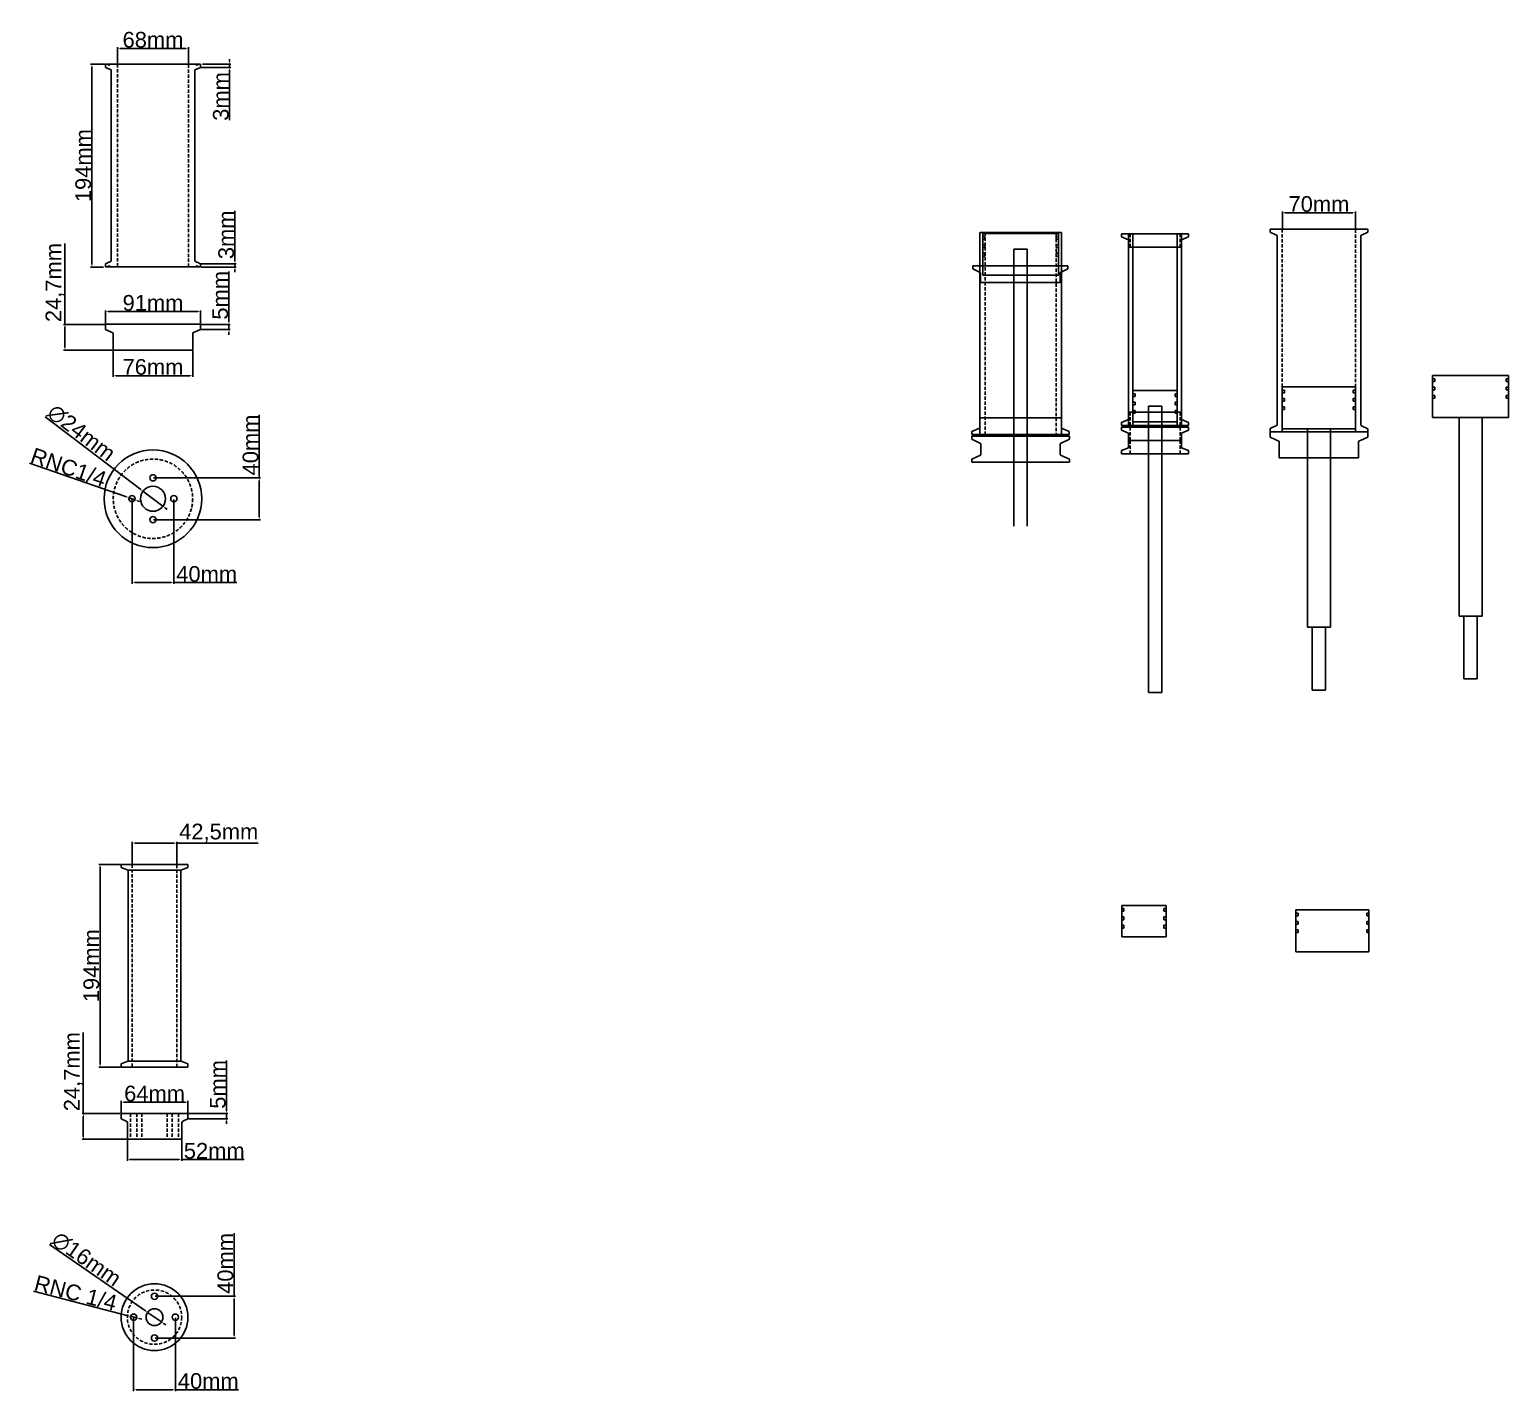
# Model space of a CAD drawing. Header units: centimetres. Extents: x 6534 to 31506, y 42826 to 109107.
# Drawn here: x 12520 to 13935, y 50747 to 52050 of the extents above; entities that cross this region are included whole.
import ezdxf

# ---------------------------------------------------------------- set-up
doc = ezdxf.new("R2010")
doc.units = ezdxf.units.CM
doc.header["$LTSCALE"] = 0.5
doc.linetypes.add('DASHED2', pattern=[9.525, 6.35, -3.175])
doc.styles.get("Standard").update_dxf_attribs({"font": 'arial.ttf'})
doc.dimstyles.new('ISO-25', dxfattribs={"dimtxt": 15, "dimasz": 2.5, "dimexe": 1.25, "dimexo": 0.625, "dimtad": 1, "dimtxsty": 'Standard', "dimcen": 2.5, "dimclrd": 1, "dimclre": 1, "dimadec": 0, "dimazin": 0, "dimtfac": 1, "dimtmove": 0, "dimatfit": 3, "dimfxl": 1, "dimarcsym": 0})

# ---------------------------------------------------------------- blocks, each defined once
blk = doc.blocks.new('*D451')
at = {"color": 1, "lineweight": -2, "transparency": 16777216}
for p, q in [((12711.5, 52019.6), (12711.5, 52022.1)), ((12684.3, 52014.1), (12712.7, 52014.1)), ((12685.5, 52017.1), (12712.7, 52017.1)), ((12711.5, 52017.1), (12711.5, 52014.1)), ((12711.5, 52011.6), (12711.5, 51963.6))]:
    blk.add_line(p, q, dxfattribs=at)
at = {"color": 1, "transparency": 16777216}
for points in [[(12711, 52019.6), (12711.9, 52019.6), (12711.5, 52017.1)], [(12711, 52011.6), (12711.9, 52011.6), (12711.5, 52014.1)]]:
    blk.add_solid(points, dxfattribs=at)
at = {"layer": 'Defpoints', "color": 0, "transparency": 16777216}
for p in [(12683.7, 52014.1), (12684.9, 52017.1), (12711.5, 52014.1)]:
    blk.add_point(p, dxfattribs=at)
at = {"color": 0, "transparency": 16777216, "insert": (12703.2, 51986.3), "char_height": 15, "attachment_point": 5, "rotation": 90}
blk.add_mtext('3mm', dxfattribs=at)
blk = doc.blocks.new('*D452')
at = {"color": 1, "lineweight": -2, "transparency": 16777216}
for p, q in [((12716.6, 51828.6), (12716.6, 51876.7)), ((12684.3, 51826.1), (12717.8, 51826.1)), ((12684.3, 51823.1), (12717.8, 51823.1)), ((12716.6, 51823.1), (12716.6, 51826.1)), ((12716.6, 51820.6), (12716.6, 51818.1))]:
    blk.add_line(p, q, dxfattribs=at)
at = {"color": 1, "transparency": 16777216}
for points in [[(12716.1, 51828.6), (12717, 51828.6), (12716.6, 51826.1)], [(12716.1, 51820.6), (12717, 51820.6), (12716.6, 51823.1)]]:
    blk.add_solid(points, dxfattribs=at)
at = {"layer": 'Defpoints', "color": 0, "transparency": 16777216}
for p in [(12683.7, 51826.1), (12683.7, 51823.1), (12716.6, 51826.1)]:
    blk.add_point(p, dxfattribs=at)
at = {"color": 0, "transparency": 16777216, "insert": (12708.3, 51853.9), "char_height": 15, "attachment_point": 5, "rotation": 90}
blk.add_mtext('3mm', dxfattribs=at)
blk = doc.blocks.new('*D453')
at = {"color": 1, "lineweight": -2, "transparency": 16777216}
for p, q in [((12592, 52017.1), (12578.5, 52017.1)), ((12579.8, 51825.6), (12579.8, 52014.6)), ((12590.8, 51823.1), (12578.5, 51823.1))]:
    blk.add_line(p, q, dxfattribs=at)
at = {"color": 1, "transparency": 16777216}
for points in [[(12579.4, 52014.6), (12580.2, 52014.6), (12579.8, 52017.1)], [(12579.4, 51825.6), (12580.2, 51825.6), (12579.8, 51823.1)]]:
    blk.add_solid(points, dxfattribs=at)
at = {"layer": 'Defpoints', "color": 0, "transparency": 16777216}
for p in [(12579.8, 52017.1), (12592.7, 52017.1), (12591.4, 51823.1)]:
    blk.add_point(p, dxfattribs=at)
at = {"color": 0, "transparency": 16777216, "insert": (12571.5, 51920.1), "char_height": 15, "attachment_point": 5, "rotation": 90}
blk.add_mtext('194mm', dxfattribs=at)
blk = doc.blocks.new('*D454')
at = {"color": 1, "lineweight": -2, "transparency": 16777216}
for p, q in [((12592.7, 51768.9), (12592.7, 51781.6)), ((12595.2, 51780.4), (12681.2, 51780.4)), ((12683.7, 51768.9), (12683.7, 51781.6))]:
    blk.add_line(p, q, dxfattribs=at)
at = {"color": 1, "transparency": 16777216}
for points in [[(12595.2, 51780.8), (12595.2, 51780), (12592.7, 51780.4)], [(12681.2, 51780.8), (12681.2, 51780), (12683.7, 51780.4)]]:
    blk.add_solid(points, dxfattribs=at)
at = {"layer": 'Defpoints', "color": 0, "transparency": 16777216}
for p in [(12683.7, 51780.4), (12592.7, 51768.2), (12683.7, 51768.2)]:
    blk.add_point(p, dxfattribs=at)
at = {"color": 0, "transparency": 16777216, "insert": (12638.2, 51788.7), "char_height": 15, "attachment_point": 5}
blk.add_mtext('91mm', dxfattribs=at)
blk = doc.blocks.new('*D455')
at = {"color": 1, "lineweight": -2, "transparency": 16777216}
for p, q in [((12710.9, 51770.7), (12710.9, 51818.8)), ((12684.3, 51768.2), (12712.1, 51768.2)), ((12710.9, 51763.2), (12710.9, 51768.2)), ((12684.3, 51763.2), (12712.1, 51763.2)), ((12710.9, 51760.7), (12710.9, 51758.2))]:
    blk.add_line(p, q, dxfattribs=at)
at = {"color": 1, "transparency": 16777216}
for points in [[(12710.5, 51770.7), (12711.3, 51770.7), (12710.9, 51768.2)], [(12710.5, 51760.7), (12711.3, 51760.7), (12710.9, 51763.2)]]:
    blk.add_solid(points, dxfattribs=at)
at = {"layer": 'Defpoints', "color": 0, "transparency": 16777216}
for p in [(12683.7, 51768.2), (12710.9, 51768.2), (12683.7, 51763.2)]:
    blk.add_point(p, dxfattribs=at)
at = {"color": 0, "transparency": 16777216, "insert": (12702.6, 51796), "char_height": 15, "attachment_point": 5, "rotation": 90}
blk.add_mtext('5mm', dxfattribs=at)
blk = doc.blocks.new('*D456')
at = {"color": 1, "lineweight": -2, "transparency": 16777216}
for p, q in [((12600.2, 51742.9), (12600.2, 51717.9)), ((12676.2, 51742.9), (12676.2, 51717.9)), ((12602.7, 51719.1), (12673.7, 51719.1))]:
    blk.add_line(p, q, dxfattribs=at)
at = {"color": 1, "transparency": 16777216}
for points in [[(12602.7, 51719.5), (12602.7, 51718.7), (12600.2, 51719.1)], [(12673.7, 51719.5), (12673.7, 51718.7), (12676.2, 51719.1)]]:
    blk.add_solid(points, dxfattribs=at)
at = {"layer": 'Defpoints', "color": 0, "transparency": 16777216}
for p in [(12600.2, 51743.5), (12676.2, 51743.5), (12676.2, 51719.1)]:
    blk.add_point(p, dxfattribs=at)
at = {"color": 0, "transparency": 16777216, "insert": (12638.2, 51727.4), "char_height": 15, "attachment_point": 5}
blk.add_mtext('76mm', dxfattribs=at)
blk = doc.blocks.new('*D457')
at = {"color": 1, "lineweight": -2, "transparency": 16777216}
for p, q in [((12618.2, 51600.7), (12618.2, 51519.8)), ((12658.2, 51600.7), (12658.2, 51519.8)), ((12620.7, 51521.1), (12655.7, 51521.1)), ((12658.2, 51521.1), (12718.5, 51521.1))]:
    blk.add_line(p, q, dxfattribs=at)
at = {"color": 1, "transparency": 16777216}
for points in [[(12620.7, 51521.5), (12620.7, 51520.6), (12618.2, 51521.1)], [(12655.7, 51521.5), (12655.7, 51520.6), (12658.2, 51521.1)]]:
    blk.add_solid(points, dxfattribs=at)
at = {"layer": 'Defpoints', "color": 0, "transparency": 16777216}
for p in [(12618.2, 51601.3), (12658.2, 51601.3), (12658.2, 51521.1)]:
    blk.add_point(p, dxfattribs=at)
at = {"color": 0, "transparency": 16777216, "insert": (12689.6, 51529.3), "char_height": 15, "attachment_point": 5}
blk.add_mtext('40mm', dxfattribs=at)
blk = doc.blocks.new('*D458')
at = {"color": 1, "lineweight": -2, "transparency": 16777216}
for p, q in [((12739.9, 51621.3), (12739.9, 51681.7)), ((12638.8, 51621.3), (12741.1, 51621.3)), ((12739.9, 51583.8), (12739.9, 51618.8)), ((12638.8, 51581.3), (12741.1, 51581.3))]:
    blk.add_line(p, q, dxfattribs=at)
at = {"color": 1, "transparency": 16777216}
for points in [[(12739.5, 51618.8), (12740.3, 51618.8), (12739.9, 51621.3)], [(12739.5, 51583.8), (12740.3, 51583.8), (12739.9, 51581.3)]]:
    blk.add_solid(points, dxfattribs=at)
at = {"layer": 'Defpoints', "color": 0, "transparency": 16777216}
for p in [(12638.2, 51621.3), (12739.9, 51621.3), (12638.2, 51581.3)]:
    blk.add_point(p, dxfattribs=at)
at = {"color": 0, "transparency": 16777216, "insert": (12731.6, 51652.8), "char_height": 15, "attachment_point": 5, "rotation": 90}
blk.add_mtext('40mm', dxfattribs=at)
blk = doc.blocks.new('*D459')
at = {"color": 1, "lineweight": -2, "transparency": 16777216}
for p, q in [((12535.1, 51679.8), (12626.6, 51610.1)), ((12647.7, 51594.1), (12628.6, 51608.6)), ((12649.7, 51592.5), (12651.7, 51591))]:
    blk.add_line(p, q, dxfattribs=at)
at = {"color": 1, "transparency": 16777216}
for points in [[(12626.9, 51610.4), (12626.4, 51609.8), (12628.6, 51608.6)], [(12650, 51592.9), (12649.5, 51592.2), (12647.7, 51594.1)]]:
    blk.add_solid(points, dxfattribs=at)
at = {"layer": 'Defpoints', "color": 0, "transparency": 16777216}
for p in [(12628.6, 51608.6), (12647.7, 51594.1)]:
    blk.add_point(p, dxfattribs=at)
at = {"color": 0, "transparency": 16777216, "insert": (12569.6, 51664.4), "char_height": 15, "attachment_point": 5, "rotation": 322.727}
blk.add_mtext('∅24mm', dxfattribs=at)
blk = doc.blocks.new('*D460')
at = {"color": 1, "lineweight": -2, "transparency": 16777216}
for p, q in [((12520.1, 51635.3), (12613, 51603.1)), ((12621, 51600.3), (12615.3, 51602.3)), ((12623.4, 51599.5), (12625.7, 51598.7))]:
    blk.add_line(p, q, dxfattribs=at)
at = {"color": 1, "transparency": 16777216}
for points in [[(12613.1, 51603.5), (12612.8, 51602.7), (12615.3, 51602.3)], [(12623.5, 51599.9), (12623.2, 51599.1), (12621, 51600.3)]]:
    blk.add_solid(points, dxfattribs=at)
at = {"layer": 'Defpoints', "color": 0, "transparency": 16777216}
for p in [(12615.3, 51602.3), (12621, 51600.3)]:
    blk.add_point(p, dxfattribs=at)
at = {"color": 0, "transparency": 16777216, "insert": (12557.4, 51631.3), "char_height": 15, "attachment_point": 5, "rotation": 340.883}
blk.add_mtext('RNC1/4', dxfattribs=at)
blk = doc.blocks.new('*D550')
at = {"color": 1, "lineweight": -2, "transparency": 16777216}
for p, q in [((13718.9, 51859.9), (13718.9, 51876.2)), ((13721.4, 51875), (13786.4, 51875)), ((13788.9, 51859.9), (13788.9, 51876.2))]:
    blk.add_line(p, q, dxfattribs=at)
at = {"color": 1, "transparency": 16777216}
for points in [[(13721.4, 51875.4), (13721.4, 51874.6), (13718.9, 51875)], [(13786.4, 51875.4), (13786.4, 51874.6), (13788.9, 51875)]]:
    blk.add_solid(points, dxfattribs=at)
at = {"layer": 'Defpoints', "color": 0, "transparency": 16777216}
for p in [(13788.9, 51875), (13718.9, 51859.3), (13788.9, 51859.3)]:
    blk.add_point(p, dxfattribs=at)
at = {"color": 0, "transparency": 16777216, "insert": (13753.9, 51883.3), "char_height": 15, "attachment_point": 5}
blk.add_mtext('70mm', dxfattribs=at)
blk = doc.blocks.new('*D551')
at = {"color": 1, "lineweight": -2, "transparency": 16777216}
for p, q in [((12604.2, 52017.8), (12604.2, 52033.4)), ((12606.7, 52032.2), (12669.7, 52032.2)), ((12672.2, 52017.8), (12672.2, 52033.4))]:
    blk.add_line(p, q, dxfattribs=at)
at = {"color": 1, "transparency": 16777216}
for points in [[(12606.7, 52032.6), (12606.7, 52031.8), (12604.2, 52032.2)], [(12669.7, 52032.6), (12669.7, 52031.8), (12672.2, 52032.2)]]:
    blk.add_solid(points, dxfattribs=at)
at = {"layer": 'Defpoints', "color": 0, "transparency": 16777216}
for p in [(12672.2, 52032.2), (12604.2, 52017.1), (12672.2, 52017.1)]:
    blk.add_point(p, dxfattribs=at)
at = {"color": 0, "transparency": 16777216, "insert": (12638.2, 52040.5), "char_height": 15, "attachment_point": 5}
blk.add_mtext('68mm', dxfattribs=at)
blk = doc.blocks.new('*D565')
at = {"color": 1, "lineweight": -2, "transparency": 16777216}
for p, q in [((12618.4, 51252.1), (12618.4, 51273.1)), ((12620.9, 51271.9), (12658.4, 51271.9)), ((12660.9, 51252.1), (12660.9, 51273.1)), ((12660.9, 51271.9), (12738.7, 51271.9))]:
    blk.add_line(p, q, dxfattribs=at)
at = {"color": 1, "transparency": 16777216}
for points in [[(12620.9, 51272.3), (12620.9, 51271.5), (12618.4, 51271.9)], [(12658.4, 51272.3), (12658.4, 51271.5), (12660.9, 51271.9)]]:
    blk.add_solid(points, dxfattribs=at)
at = {"layer": 'Defpoints', "color": 0, "transparency": 16777216}
for p in [(12660.9, 51271.9), (12618.4, 51251.5), (12660.9, 51251.5)]:
    blk.add_point(p, dxfattribs=at)
at = {"color": 0, "transparency": 16777216, "insert": (12701.1, 51281.5), "char_height": 15, "attachment_point": 5}
blk.add_mtext('42,5mm', dxfattribs=at)
blk = doc.blocks.new('*D566')
at = {"color": 1, "lineweight": -2, "transparency": 16777216}
for p, q in [((12607, 51251.5), (12586.3, 51251.5)), ((12587.6, 51060), (12587.6, 51249)), ((12607, 51057.5), (12586.3, 51057.5))]:
    blk.add_line(p, q, dxfattribs=at)
at = {"color": 1, "transparency": 16777216}
for points in [[(12587.2, 51249), (12588, 51249), (12587.6, 51251.5)], [(12587.2, 51060), (12588, 51060), (12587.6, 51057.5)]]:
    blk.add_solid(points, dxfattribs=at)
at = {"layer": 'Defpoints', "color": 0, "transparency": 16777216}
for p in [(12587.6, 51251.5), (12607.7, 51251.5), (12607.7, 51057.5)]:
    blk.add_point(p, dxfattribs=at)
at = {"color": 0, "transparency": 16777216, "insert": (12579.3, 51154.5), "char_height": 15, "attachment_point": 5, "rotation": 90}
blk.add_mtext('194mm', dxfattribs=at)
blk = doc.blocks.new('*D567')
at = {"color": 1, "lineweight": -2, "transparency": 16777216}
for p, q in [((12607.7, 51013.7), (12607.7, 51025.1)), ((12610.2, 51023.9), (12669.2, 51023.9)), ((12671.7, 51013.7), (12671.7, 51025.1))]:
    blk.add_line(p, q, dxfattribs=at)
at = {"color": 1, "transparency": 16777216}
for points in [[(12610.2, 51024.3), (12610.2, 51023.4), (12607.7, 51023.9)], [(12669.2, 51024.3), (12669.2, 51023.4), (12671.7, 51023.9)]]:
    blk.add_solid(points, dxfattribs=at)
at = {"layer": 'Defpoints', "color": 0, "transparency": 16777216}
for p in [(12671.7, 51023.9), (12607.7, 51013.1), (12671.7, 51013.1)]:
    blk.add_point(p, dxfattribs=at)
at = {"color": 0, "transparency": 16777216, "insert": (12639.7, 51032.1), "char_height": 15, "attachment_point": 5}
blk.add_mtext('64mm', dxfattribs=at)
blk = doc.blocks.new('*D568')
at = {"color": 1, "lineweight": -2, "transparency": 16777216}
for p, q in [((12708.6, 51015.6), (12708.6, 51063.7)), ((12672.3, 51013.1), (12709.8, 51013.1)), ((12672.3, 51008.1), (12709.8, 51008.1)), ((12708.6, 51008.1), (12708.6, 51013.1)), ((12708.6, 51005.6), (12708.6, 51003.1))]:
    blk.add_line(p, q, dxfattribs=at)
at = {"color": 1, "transparency": 16777216}
for points in [[(12708.1, 51015.6), (12709, 51015.6), (12708.6, 51013.1)], [(12708.1, 51005.6), (12709, 51005.6), (12708.6, 51008.1)]]:
    blk.add_solid(points, dxfattribs=at)
at = {"layer": 'Defpoints', "color": 0, "transparency": 16777216}
for p in [(12671.7, 51013.1), (12671.7, 51008.1), (12708.6, 51013.1)]:
    blk.add_point(p, dxfattribs=at)
at = {"color": 0, "transparency": 16777216, "insert": (12700.3, 51040.9), "char_height": 15, "attachment_point": 5, "rotation": 90}
blk.add_mtext('5mm', dxfattribs=at)
blk = doc.blocks.new('*D569')
at = {"color": 1, "lineweight": -2, "transparency": 16777216}
for p, q in [((12571.5, 51013.1), (12571.5, 51090.6)), ((12607, 51013.1), (12570.3, 51013.1)), ((12571.5, 50990.9), (12571.5, 51010.6)), ((12613, 50988.4), (12570.3, 50988.4))]:
    blk.add_line(p, q, dxfattribs=at)
at = {"color": 1, "transparency": 16777216}
for points in [[(12571.1, 51010.6), (12572, 51010.6), (12571.5, 51013.1)], [(12571.1, 50990.9), (12572, 50990.9), (12571.5, 50988.4)]]:
    blk.add_solid(points, dxfattribs=at)
at = {"layer": 'Defpoints', "color": 0, "transparency": 16777216}
for p in [(12607.7, 51013.1), (12571.5, 50988.4), (12613.7, 50988.4)]:
    blk.add_point(p, dxfattribs=at)
at = {"color": 0, "transparency": 16777216, "insert": (12561.9, 51053.1), "char_height": 15, "attachment_point": 5, "rotation": 90}
blk.add_mtext('24,7mm', dxfattribs=at)
blk = doc.blocks.new('*D570')
at = {"color": 1, "lineweight": -2, "transparency": 16777216}
for p, q in [((12613.7, 50987.8), (12613.7, 50967.8)), ((12665.7, 50987.8), (12665.7, 50967.8)), ((12616.2, 50969), (12663.2, 50969)), ((12665.7, 50969), (12725.4, 50969))]:
    blk.add_line(p, q, dxfattribs=at)
at = {"color": 1, "transparency": 16777216}
for points in [[(12616.2, 50969.4), (12616.2, 50968.6), (12613.7, 50969)], [(12663.2, 50969.4), (12663.2, 50968.6), (12665.7, 50969)]]:
    blk.add_solid(points, dxfattribs=at)
at = {"layer": 'Defpoints', "color": 0, "transparency": 16777216}
for p in [(12613.7, 50988.4), (12665.7, 50988.4), (12665.7, 50969)]:
    blk.add_point(p, dxfattribs=at)
at = {"color": 0, "transparency": 16777216, "insert": (12696.8, 50977.3), "char_height": 15, "attachment_point": 5}
blk.add_mtext('52mm', dxfattribs=at)
blk = doc.blocks.new('*D571')
at = {"color": 1, "lineweight": -2, "transparency": 16777216}
for p, q in [((12554, 51768.2), (12554, 51845.7)), ((12592, 51768.2), (12552.7, 51768.2)), ((12554, 51746), (12554, 51765.7)), ((12599.5, 51743.5), (12552.7, 51743.5))]:
    blk.add_line(p, q, dxfattribs=at)
at = {"color": 1, "transparency": 16777216}
for points in [[(12553.6, 51765.7), (12554.4, 51765.7), (12554, 51768.2)], [(12553.6, 51746), (12554.4, 51746), (12554, 51743.5)]]:
    blk.add_solid(points, dxfattribs=at)
at = {"layer": 'Defpoints', "color": 0, "transparency": 16777216}
for p in [(12554, 51768.2), (12592.7, 51768.2), (12600.2, 51743.5)]:
    blk.add_point(p, dxfattribs=at)
at = {"color": 0, "transparency": 16777216, "insert": (12544.3, 51808.2), "char_height": 15, "attachment_point": 5, "rotation": 90}
blk.add_mtext('24,7mm', dxfattribs=at)
blk = doc.blocks.new('*D572')
at = {"color": 1, "lineweight": -2, "transparency": 16777216}
for p, q in [((12539.3, 50887.6), (12631, 50824.2)), ((12646.2, 50813.7), (12633.1, 50822.8)), ((12648.3, 50812.2), (12650.4, 50810.8))]:
    blk.add_line(p, q, dxfattribs=at)
at = {"color": 1, "transparency": 16777216}
for points in [[(12631.3, 50824.5), (12630.8, 50823.8), (12633.1, 50822.8)], [(12648.5, 50812.6), (12648.1, 50811.9), (12646.2, 50813.7)]]:
    blk.add_solid(points, dxfattribs=at)
at = {"layer": 'Defpoints', "color": 0, "transparency": 16777216}
for p in [(12633.1, 50822.8), (12646.2, 50813.7)]:
    blk.add_point(p, dxfattribs=at)
at = {"color": 0, "transparency": 16777216, "insert": (12574.5, 50873.8), "char_height": 15, "attachment_point": 5, "rotation": 325.3558}
blk.add_mtext('∅16mm', dxfattribs=at)
blk = doc.blocks.new('*D573')
at = {"color": 1, "lineweight": -2, "transparency": 16777216}
for p, q in [((12523.9, 50843.1), (12614.3, 50819.6)), ((12622.6, 50817.5), (12616.8, 50819)), ((12625, 50816.8), (12627.4, 50816.2))]:
    blk.add_line(p, q, dxfattribs=at)
at = {"color": 1, "transparency": 16777216}
for points in [[(12614.4, 50820), (12614.2, 50819.2), (12616.8, 50819)], [(12625.1, 50817.2), (12624.9, 50816.4), (12622.6, 50817.5)]]:
    blk.add_solid(points, dxfattribs=at)
at = {"layer": 'Defpoints', "color": 0, "transparency": 16777216}
for p in [(12616.8, 50819), (12622.6, 50817.5)]:
    blk.add_point(p, dxfattribs=at)
at = {"color": 0, "transparency": 16777216, "insert": (12564.2, 50841.3), "char_height": 15, "attachment_point": 5, "rotation": 345.434}
blk.add_mtext('RNC 1/4', dxfattribs=at)
blk = doc.blocks.new('*D574')
at = {"color": 1, "lineweight": -2, "transparency": 16777216}
for p, q in [((12619.7, 50817.6), (12619.7, 50747.4)), ((12659.7, 50817.6), (12659.7, 50747.4)), ((12622.2, 50748.7), (12657.2, 50748.7)), ((12659.7, 50748.7), (12720, 50748.7))]:
    blk.add_line(p, q, dxfattribs=at)
at = {"color": 1, "transparency": 16777216}
for points in [[(12622.2, 50749.1), (12622.2, 50748.3), (12619.7, 50748.7)], [(12657.2, 50749.1), (12657.2, 50748.3), (12659.7, 50748.7)]]:
    blk.add_solid(points, dxfattribs=at)
at = {"layer": 'Defpoints', "color": 0, "transparency": 16777216}
for p in [(12619.7, 50818.2), (12659.7, 50818.2), (12659.7, 50748.7)]:
    blk.add_point(p, dxfattribs=at)
at = {"color": 0, "transparency": 16777216, "insert": (12691.1, 50757), "char_height": 15, "attachment_point": 5}
blk.add_mtext('40mm', dxfattribs=at)
blk = doc.blocks.new('*D575')
at = {"color": 1, "lineweight": -2, "transparency": 16777216}
for p, q in [((12715.8, 50838.2), (12715.8, 50898.6)), ((12640.3, 50838.2), (12717, 50838.2)), ((12715.8, 50800.7), (12715.8, 50835.7)), ((12640.3, 50798.2), (12717, 50798.2))]:
    blk.add_line(p, q, dxfattribs=at)
at = {"color": 1, "transparency": 16777216}
for points in [[(12715.4, 50835.7), (12716.2, 50835.7), (12715.8, 50838.2)], [(12715.4, 50800.7), (12716.2, 50800.7), (12715.8, 50798.2)]]:
    blk.add_solid(points, dxfattribs=at)
at = {"layer": 'Defpoints', "color": 0, "transparency": 16777216}
for p in [(12639.7, 50838.2), (12715.8, 50838.2), (12639.7, 50798.2)]:
    blk.add_point(p, dxfattribs=at)
at = {"color": 0, "transparency": 16777216, "insert": (12707.5, 50869.6), "char_height": 15, "attachment_point": 5, "rotation": 90}
blk.add_mtext('40mm', dxfattribs=at)

msp = doc.modelspace()

# ---------------------------------------------------------------- linework, layer by layer
for p, q in [((12592.675, 52017.142), (12683.675, 52017.142)), ((12592.675, 52017.142), (12683.675, 52017.142)), ((12592.675, 52017.142), (12683.675, 52017.142)), ((12592.675, 52017.142), (12592.675, 52014.142)), ((12592.675, 52014.142), (12598.175, 52011.628)), ((12594.975, 52017.142), (12596.975, 52017.142)), ((12598.175, 52011.628), (12598.175, 51828.656)), ((12677.175, 52017.142), (12599.175, 52017.142)), ((12599.175, 52017.142), (12602.675, 52017.142)), ((12683.675, 52014.142), (12678.175, 52011.628)), ((12678.175, 52011.628), (12678.175, 51828.656)), ((12681.375, 52017.142), (12679.375, 52017.142)), ((12683.675, 52017.142), (12683.675, 52014.142)), ((13507.426, 51856.221), (13429.426, 51856.221)), ((13429.426, 51856.221), (13429.426, 51661.221)), ((13432.176, 51815.221), (13432.176, 51855.221)), ((13432.176, 51855.221), (13504.676, 51855.221)), ((13434.276, 51852.221), (13432.176, 51852.221)), ((13434.276, 51849.621), (13434.276, 51852.221)), ((13502.576, 51852.221), (13502.576, 51849.621)), ((13504.676, 51852.221), (13502.576, 51852.221)), ((13504.676, 51855.221), (13504.676, 51815.221)), ((13507.426, 51856.221), (13507.426, 51661.221)), ((13565.095, 51854.862), (13629.095, 51854.862)), ((13565.095, 51854.862), (13565.095, 51851.862)), ((13571.695, 51849.162), (13565.095, 51851.862)), ((13575.845, 51854.862), (13571.845, 51854.862)), ((13571.845, 51854.862), (13571.845, 51669.862)), ((13571.845, 51854.862), (13571.845, 51822.862)), ((13571.845, 51854.862), (13571.845, 51822.862)), ((13571.845, 51854.862), (13622.345, 51854.862)), ((13571.845, 51854.862), (13622.345, 51854.862)), ((13575.845, 51854.862), (13575.845, 51669.862)), ((13618.345, 51669.862), (13618.345, 51854.862)), ((13618.345, 51854.862), (13622.345, 51854.862)), ((13622.345, 51854.862), (13622.345, 51669.862)), ((13622.495, 51849.162), (13629.095, 51851.862)), ((13629.095, 51854.862), (13629.095, 51851.862)), ((13707.117, 51859.304), (13800.617, 51859.304)), ((13707.117, 51859.304), (13707.117, 51856.304)), ((13707.117, 51856.304), (13713.867, 51853.218)), ((13708.367, 51859.304), (13799.367, 51859.304)), ((13713.867, 51853.218), (13713.867, 51671.596)), ((13792.867, 51859.304), (13714.867, 51859.304)), ((13714.867, 51859.304), (13718.367, 51859.304)), ((13793.867, 51853.218), (13800.617, 51856.304)), ((13793.867, 51853.218), (13793.867, 51671.596)), ((13800.617, 51859.304), (13800.617, 51856.304)), ((13434.276, 51849.621), (13432.176, 51849.621)), ((13434.276, 51844.221), (13432.176, 51844.221)), ((13434.276, 51841.621), (13432.176, 51841.621)), ((13434.276, 51841.621), (13434.276, 51844.221)), ((13462.076, 51840.221), (13474.776, 51840.221)), ((13462.076, 51840.221), (13462.076, 51575.221)), ((13474.776, 51840.221), (13474.776, 51575.221)), ((13504.676, 51849.621), (13502.576, 51849.621)), ((13502.576, 51844.221), (13502.576, 51841.621)), ((13504.676, 51844.221), (13502.576, 51844.221)), ((13504.676, 51841.621), (13502.576, 51841.621)), ((13571.695, 51842.162), (13571.695, 51849.162)), ((13571.695, 51842.162), (13573.195, 51842.162)), ((13571.695, 51842.162), (13622.495, 51842.162)), ((13622.495, 51842.162), (13620.995, 51842.162)), ((13622.495, 51842.162), (13622.495, 51849.162)), ((12592.675, 51826.142), (12598.175, 51828.656)), ((12592.675, 51823.142), (12592.675, 51826.142)), ((12592.675, 51823.142), (12683.675, 51823.142)), ((12592.675, 51823.142), (12683.675, 51823.142)), ((12592.675, 51823.142), (12683.675, 51823.142)), ((12594.975, 51823.142), (12596.975, 51823.142)), ((12677.175, 51823.142), (12599.175, 51823.142)), ((12599.175, 51823.142), (12602.675, 51823.142)), ((12683.675, 51826.142), (12678.175, 51828.656)), ((12681.375, 51823.142), (12679.375, 51823.142)), ((12683.675, 51823.142), (12683.675, 51826.142)), ((13422.676, 51824.221), (13513.676, 51824.221)), ((13422.676, 51824.221), (13422.676, 51821.221)), ((13434.276, 51836.221), (13432.176, 51836.221)), ((13434.276, 51833.621), (13432.176, 51833.621)), ((13434.276, 51833.621), (13434.276, 51836.221)), ((13502.576, 51836.221), (13502.576, 51833.621)), ((13502.576, 51836.221), (13504.676, 51836.221)), ((13502.576, 51833.621), (13504.676, 51833.621)), ((13513.676, 51824.221), (13513.676, 51821.221)), ((13422.676, 51821.221), (13429.884, 51817.926)), ((13430.176, 51808.221), (13430.176, 51817.471)), ((13504.676, 51815.221), (13432.176, 51815.221)), ((13492.126, 51815.221), (13466.226, 51815.221)), ((13506.176, 51808.221), (13506.176, 51817.471)), ((13513.676, 51821.221), (13506.468, 51817.926)), ((13430.176, 51808.221), (13506.176, 51808.221)), ((12592.675, 51768.244), (12683.675, 51768.244)), ((12592.675, 51768.244), (12683.675, 51768.244)), ((12592.675, 51768.244), (12592.675, 51763.244)), ((12599.175, 51768.244), (12602.675, 51768.244)), ((12683.675, 51768.244), (12683.675, 51763.244)), ((12592.675, 51763.244), (12599.883, 51759.949)), ((12600.175, 51759.495), (12600.175, 51743.544)), ((12676.175, 51759.495), (12676.175, 51743.544)), ((12683.675, 51763.244), (12676.467, 51759.949)), ((12600.175, 51743.544), (12676.175, 51743.544)), ((13618.345, 51704.862), (13575.845, 51704.862)), ((13575.845, 51704.862), (13618.345, 51704.862)), ((13575.845, 51704.862), (13575.845, 51674.862)), ((13577.945, 51701.862), (13575.845, 51701.862)), ((13577.945, 51699.262), (13575.845, 51699.262)), ((13577.945, 51699.262), (13577.945, 51701.862)), ((13584.145, 51704.862), (13610.045, 51704.862)), ((13586.245, 51704.862), (13607.945, 51704.862)), ((13616.245, 51701.862), (13616.245, 51699.262)), ((13616.245, 51701.862), (13618.345, 51701.862)), ((13618.345, 51699.262), (13616.245, 51699.262)), ((13618.345, 51704.862), (13618.345, 51674.862)), ((13571.695, 51684.062), (13573.195, 51684.062)), ((13571.695, 51684.062), (13622.495, 51684.062)), ((13571.695, 51684.062), (13571.695, 51677.062)), ((13571.695, 51684.062), (13573.195, 51684.062)), ((13571.695, 51684.062), (13622.495, 51684.062)), ((13577.945, 51693.862), (13575.845, 51693.862)), ((13577.945, 51691.262), (13575.845, 51691.262)), ((13577.945, 51685.862), (13575.845, 51685.862)), ((13577.945, 51683.262), (13575.845, 51683.262)), ((13577.945, 51691.262), (13577.945, 51693.862)), ((13577.945, 51683.262), (13577.945, 51685.862)), ((13590.745, 51689.862), (13603.445, 51689.862)), ((13590.745, 51689.862), (13590.745, 51415.862)), ((13603.445, 51689.862), (13603.445, 51415.862)), ((13616.245, 51693.862), (13616.245, 51691.262)), ((13618.345, 51693.862), (13616.245, 51693.862)), ((13618.345, 51691.262), (13616.245, 51691.262)), ((13616.245, 51685.862), (13616.245, 51683.262)), ((13616.245, 51685.862), (13618.345, 51685.862)), ((13616.245, 51683.262), (13618.345, 51683.262)), ((13622.495, 51684.062), (13620.995, 51684.062)), ((13622.495, 51684.062), (13620.995, 51684.062)), ((13622.495, 51684.062), (13622.495, 51677.062)), ((13421.926, 51665.721), (13429.134, 51669.016)), ((13429.426, 51678.721), (13507.426, 51678.721)), ((13429.426, 51678.721), (13429.426, 51669.471)), ((13514.926, 51665.721), (13507.718, 51669.016)), ((13571.695, 51677.062), (13565.095, 51674.362)), ((13565.095, 51671.362), (13565.095, 51674.362)), ((13565.095, 51671.362), (13629.095, 51671.362)), ((13565.095, 51669.862), (13629.095, 51669.862)), ((13565.095, 51669.862), (13565.095, 51666.862)), ((13571.695, 51664.162), (13565.095, 51666.862)), ((13571.845, 51669.862), (13575.845, 51669.862)), ((13618.345, 51674.862), (13575.845, 51674.862)), ((13575.845, 51670.862), (13575.845, 51671.362)), ((13575.845, 51671.362), (13618.345, 51671.362)), ((13575.845, 51669.862), (13575.845, 51670.862)), ((13575.845, 51669.862), (13618.345, 51669.862)), ((13607.945, 51674.862), (13586.245, 51674.862)), ((13618.345, 51671.362), (13618.345, 51669.862)), ((13622.345, 51669.862), (13618.345, 51669.862)), ((13622.495, 51677.062), (13629.095, 51674.362)), ((13622.495, 51664.162), (13629.095, 51666.862)), ((13629.095, 51671.362), (13629.095, 51674.362)), ((13629.095, 51669.862), (13629.095, 51666.862)), ((13707.117, 51668.511), (13713.867, 51671.596)), ((13707.117, 51665.511), (13707.117, 51668.511)), ((13742.867, 51668.304), (13742.869, 51478.304)), ((13764.869, 51478.304), (13764.869, 51668.304)), ((13793.867, 51671.389), (13800.617, 51668.304)), ((13800.617, 51665.304), (13800.617, 51668.304)), ((13887.993, 51679.135), (13887.995, 51489.135)), ((13909.995, 51489.135), (13909.995, 51679.135)), ((13421.676, 51661.221), (13515.176, 51661.221)), ((13421.676, 51661.221), (13421.676, 51658.221)), ((13421.676, 51658.221), (13430.134, 51654.355)), ((13421.926, 51662.721), (13421.926, 51665.721)), ((13421.926, 51662.721), (13514.926, 51662.721)), ((13429.426, 51661.221), (13432.926, 51661.221)), ((13430.426, 51645.221), (13430.426, 51653.9)), ((13432.176, 51662.721), (13504.676, 51662.721)), ((13432.176, 51662.721), (13432.176, 51661.221)), ((13504.676, 51662.721), (13504.676, 51661.221)), ((13506.426, 51645.221), (13506.426, 51653.9)), ((13506.718, 51654.355), (13515.176, 51658.221)), ((13514.926, 51662.721), (13514.926, 51665.721)), ((13515.176, 51661.221), (13515.176, 51658.221)), ((13571.695, 51657.162), (13571.695, 51664.162)), ((13571.695, 51657.162), (13573.195, 51657.162)), ((13571.695, 51657.162), (13622.495, 51657.162)), ((13571.695, 51657.162), (13571.695, 51650.162)), ((13571.695, 51657.162), (13573.195, 51657.162)), ((13571.695, 51657.162), (13622.495, 51657.162)), ((13622.495, 51657.162), (13620.995, 51657.162)), ((13622.495, 51657.162), (13620.995, 51657.162)), ((13622.495, 51657.162), (13622.495, 51664.162)), ((13622.495, 51657.162), (13622.495, 51650.162)), ((13707.117, 51665.304), (13800.617, 51665.304)), ((13707.117, 51665.304), (13707.117, 51660.304)), ((13707.117, 51665.304), (13800.617, 51665.304)), ((13707.117, 51660.304), (13715.575, 51656.437)), ((13708.367, 51665.304), (13799.367, 51665.304)), ((13792.867, 51665.304), (13714.867, 51665.304)), ((13715.867, 51655.983), (13715.867, 51640.604)), ((13716.117, 51665.304), (13719.617, 51665.304)), ((13716.117, 51665.304), (13719.617, 51665.304)), ((13791.867, 51655.983), (13791.867, 51640.604)), ((13792.159, 51656.437), (13800.617, 51660.304)), ((13800.617, 51665.304), (13800.617, 51660.304)), ((13421.676, 51639.221), (13430.134, 51643.087)), ((13421.676, 51636.221), (13421.676, 51639.221)), ((13430.426, 51652.221), (13430.426, 51643.542)), ((13506.426, 51652.221), (13506.426, 51643.542)), ((13506.718, 51643.087), (13515.176, 51639.221)), ((13515.176, 51636.221), (13515.176, 51639.221)), ((13571.695, 51650.162), (13565.095, 51647.462)), ((13565.095, 51644.462), (13565.095, 51647.462)), ((13565.095, 51644.462), (13629.095, 51644.462)), ((13622.495, 51650.162), (13629.095, 51647.462)), ((13629.095, 51644.462), (13629.095, 51647.462)), ((13715.867, 51640.604), (13791.867, 51640.604)), ((13421.676, 51636.221), (13515.176, 51636.221)), ((13887.995, 51489.135), (13887.995, 51555.307)), ((13742.869, 51478.304), (13742.869, 51544.476)), ((13887.995, 51489.135), (13909.995, 51489.135)), ((13898.995, 51489.135), (13892.645, 51489.135)), ((13892.645, 51489.135), (13892.645, 51429.135)), ((13905.345, 51429.135), (13905.345, 51489.135)), ((13742.869, 51478.304), (13764.869, 51478.304)), ((13753.869, 51478.304), (13747.519, 51478.304)), ((13747.519, 51478.304), (13747.519, 51418.304)), ((13760.219, 51418.304), (13760.219, 51478.304)), ((13892.645, 51429.135), (13905.345, 51429.135)), ((13590.745, 51415.862), (13603.445, 51415.862)), ((13747.519, 51418.304), (13760.219, 51418.304)), ((12607.663, 51251.476), (12671.663, 51251.476)), ((12607.663, 51251.476), (12607.663, 51248.476)), ((12614.413, 51245.776), (12607.663, 51248.476)), ((12614.413, 51245.776), (12614.413, 51063.176)), ((12614.413, 51245.776), (12614.413, 51219.476)), ((12614.413, 51245.776), (12664.913, 51245.776)), ((12664.913, 51245.776), (12671.663, 51248.476)), ((12664.913, 51245.776), (12664.913, 51063.176)), ((12671.663, 51251.476), (12671.663, 51248.476)), ((13607.715, 51212.161), (13565.215, 51212.161)), ((13565.215, 51212.161), (13607.715, 51212.161)), ((13565.215, 51212.161), (13565.215, 51182.161)), ((13567.315, 51209.161), (13565.215, 51209.161)), ((13567.315, 51206.561), (13565.215, 51206.561)), ((13567.315, 51201.161), (13565.215, 51201.161)), ((13567.315, 51206.561), (13567.315, 51209.161)), ((13567.315, 51198.561), (13567.315, 51201.161)), ((13573.515, 51212.161), (13599.415, 51212.161)), ((13575.615, 51212.161), (13597.315, 51212.161)), ((13605.615, 51209.161), (13605.615, 51206.561)), ((13605.615, 51209.161), (13607.715, 51209.161)), ((13607.715, 51206.561), (13605.615, 51206.561)), ((13605.615, 51201.161), (13605.615, 51198.561)), ((13607.715, 51201.161), (13605.615, 51201.161)), ((13607.715, 51212.161), (13607.715, 51182.161)), ((13567.315, 51198.561), (13565.215, 51198.561)), ((13567.315, 51193.161), (13565.215, 51193.161)), ((13567.315, 51190.561), (13565.215, 51190.561)), ((13567.315, 51190.561), (13567.315, 51193.161)), ((13607.715, 51198.561), (13605.615, 51198.561)), ((13605.615, 51193.161), (13605.615, 51190.561)), ((13605.615, 51193.161), (13607.715, 51193.161)), ((13605.615, 51190.561), (13607.715, 51190.561)), ((13607.715, 51182.161), (13565.215, 51182.161)), ((13597.315, 51182.161), (13575.615, 51182.161)), ((12614.263, 51063.176), (12607.663, 51060.476)), ((12607.663, 51057.476), (12607.663, 51060.476)), ((12614.263, 51063.176), (12665.063, 51063.176)), ((12665.063, 51063.176), (12671.663, 51060.476)), ((12671.663, 51057.476), (12671.663, 51060.476)), ((12607.663, 51057.476), (12671.663, 51057.476)), ((12607.663, 51013.078), (12607.663, 51008.078)), ((12607.663, 51013.078), (12671.663, 51013.078)), ((12607.663, 51008.078), (12612.494, 51005.869)), ((12613.663, 51004.05), (12613.663, 50988.378)), ((12639.663, 51013.078), (12651.663, 51013.078)), ((12665.663, 51004.05), (12665.663, 50988.378)), ((12666.831, 51005.869), (12671.663, 51008.078)), ((12671.663, 51013.078), (12671.663, 51008.078)), ((12613.663, 50988.378), (12665.663, 50988.378))]:
    msp.add_line(p, q)
at = {"linetype": 'DASHED2'}
for p, q in [((12604.175, 52017.142), (12604.175, 51823.142)), ((12672.175, 51823.142), (12672.175, 52017.142)), ((13434.426, 51856.221), (13434.426, 51661.221)), ((13502.426, 51661.221), (13502.426, 51856.221)), ((13573.195, 51842.162), (13573.195, 51854.862)), ((13620.995, 51842.162), (13620.995, 51854.862)), ((13718.867, 51859.304), (13718.867, 51665.304)), ((13788.867, 51665.304), (13788.867, 51859.304)), ((13573.195, 51684.062), (13573.195, 51671.362)), ((13620.995, 51684.062), (13620.995, 51671.362)), ((13573.195, 51657.162), (13573.195, 51669.862)), ((13620.995, 51657.162), (13620.995, 51669.862)), ((13573.195, 51657.162), (13573.195, 51644.462)), ((13620.995, 51657.162), (13620.995, 51644.462)), ((12618.413, 51251.476), (12618.413, 51057.476)), ((12660.913, 51057.476), (12660.913, 51251.476)), ((12616.663, 51013.078), (12616.663, 50988.378)), ((12622.663, 51013.078), (12622.663, 50988.378)), ((12627.663, 51013.078), (12627.663, 50988.378)), ((12651.663, 51013.078), (12651.663, 50988.378)), ((12656.663, 51013.078), (12656.663, 50988.378)), ((12662.663, 51013.078), (12662.663, 50988.378))]:
    msp.add_line(p, q, dxfattribs=at)
at = {"color": 3}
for p, q in [((13862.743, 51679.135), (13862.743, 51719.135)), ((13862.743, 51719.135), (13935.243, 51719.135)), ((13864.843, 51716.135), (13862.743, 51716.135)), ((13864.843, 51713.535), (13862.743, 51713.535)), ((13864.843, 51713.535), (13864.843, 51716.135)), ((13933.143, 51716.135), (13933.143, 51713.535)), ((13935.243, 51716.135), (13933.143, 51716.135)), ((13935.243, 51713.535), (13933.143, 51713.535)), ((13935.243, 51719.135), (13935.243, 51679.135)), ((13718.867, 51668.304), (13718.867, 51708.304)), ((13718.867, 51708.304), (13788.867, 51708.304)), ((13720.967, 51705.304), (13718.867, 51705.304)), ((13720.967, 51702.704), (13718.867, 51702.704)), ((13720.967, 51697.304), (13718.867, 51697.304)), ((13720.967, 51702.704), (13720.967, 51705.304)), ((13720.967, 51694.704), (13720.967, 51697.304)), ((13786.767, 51705.304), (13786.767, 51702.704)), ((13788.867, 51705.304), (13786.767, 51705.304)), ((13788.867, 51702.704), (13786.767, 51702.704)), ((13786.767, 51697.304), (13786.767, 51694.704)), ((13788.867, 51697.304), (13786.767, 51697.304)), ((13788.867, 51708.304), (13788.867, 51668.304)), ((13864.843, 51708.135), (13862.743, 51708.135)), ((13864.843, 51705.535), (13862.743, 51705.535)), ((13864.843, 51700.135), (13862.743, 51700.135)), ((13864.843, 51697.535), (13862.743, 51697.535)), ((13864.843, 51705.535), (13864.843, 51708.135)), ((13864.843, 51697.535), (13864.843, 51700.135)), ((13933.143, 51708.135), (13933.143, 51705.535)), ((13935.243, 51708.135), (13933.143, 51708.135)), ((13935.243, 51705.535), (13933.143, 51705.535)), ((13933.143, 51700.135), (13933.143, 51697.535)), ((13933.143, 51700.135), (13935.243, 51700.135)), ((13933.143, 51697.535), (13935.243, 51697.535)), ((13720.967, 51694.704), (13718.867, 51694.704)), ((13720.967, 51689.304), (13718.867, 51689.304)), ((13720.967, 51686.704), (13718.867, 51686.704)), ((13720.967, 51686.704), (13720.967, 51689.304)), ((13788.867, 51694.704), (13786.767, 51694.704)), ((13786.767, 51689.304), (13786.767, 51686.704)), ((13786.767, 51689.304), (13788.867, 51689.304)), ((13786.767, 51686.704), (13788.867, 51686.704)), ((13788.867, 51668.304), (13718.867, 51668.304)), ((13777.567, 51668.304), (13751.667, 51668.304)), ((13935.243, 51679.135), (13862.743, 51679.135)), ((13922.693, 51679.135), (13896.793, 51679.135)), ((13731.824, 51167.887), (13731.824, 51207.887)), ((13731.824, 51207.887), (13801.824, 51207.887)), ((13733.924, 51204.887), (13731.824, 51204.887)), ((13733.924, 51202.287), (13731.824, 51202.287)), ((13733.924, 51202.287), (13733.924, 51204.887)), ((13799.724, 51204.887), (13799.724, 51202.287)), ((13801.824, 51204.887), (13799.724, 51204.887)), ((13801.824, 51202.287), (13799.724, 51202.287)), ((13801.824, 51207.887), (13801.824, 51167.887)), ((13733.924, 51196.887), (13731.824, 51196.887)), ((13733.924, 51194.287), (13731.824, 51194.287)), ((13733.924, 51188.887), (13731.824, 51188.887)), ((13733.924, 51186.287), (13731.824, 51186.287)), ((13733.924, 51194.287), (13733.924, 51196.887)), ((13733.924, 51186.287), (13733.924, 51188.887)), ((13799.724, 51196.887), (13799.724, 51194.287)), ((13801.824, 51196.887), (13799.724, 51196.887)), ((13801.824, 51194.287), (13799.724, 51194.287)), ((13799.724, 51188.887), (13799.724, 51186.287)), ((13799.724, 51188.887), (13801.824, 51188.887)), ((13799.724, 51186.287), (13801.824, 51186.287)), ((13801.824, 51167.887), (13731.824, 51167.887)), ((13790.524, 51167.887), (13764.624, 51167.887))]:
    msp.add_line(p, q, dxfattribs=at)
for centre, radius in [((12638.175, 51601.327), 46.75), ((12638.175, 51621.327), 3), ((12638.175, 51601.327), 12), ((12618.175, 51601.327), 3), ((12658.175, 51601.327), 3), ((12638.175, 51581.327), 3), ((12639.663, 50818.206), 32), ((12639.663, 50838.206), 3), ((12619.663, 50818.206), 3), ((12639.663, 50818.206), 8), ((12659.663, 50818.206), 3), ((12639.663, 50798.206), 3)]:
    msp.add_circle(centre, radius)
at = {"linetype": 'DASHED2'}
for centre, radius in [((12638.175, 51601.327), 38), ((12639.663, 50818.206), 26)]:
    msp.add_circle(centre, radius, dxfattribs=at)
for centre, radius, start, end in [((12595.975, 52017.142), 1, 180, 0), ((12680.375, 52017.142), 1, 180, 0), ((12595.975, 51823.142), 1, 0, 180), ((12680.375, 51823.142), 1, 0, 180), ((13429.676, 51817.471), 0.5, 0, 65.432829), ((13506.676, 51817.471), 0.5, 114.567171, 180), ((12599.675, 51759.495), 0.5, 0, 65.432829), ((12676.675, 51759.495), 0.5, 114.567171, 180), ((13428.926, 51669.471), 0.5, 294.567171, 0), ((13507.926, 51669.471), 0.5, 180, 245.432829), ((13429.926, 51653.9), 0.5, 0, 65.432829), ((13506.926, 51653.9), 0.5, 114.567171, 180), ((13715.367, 51655.983), 0.5, 0, 65.432829), ((13792.367, 51655.983), 0.5, 114.567171, 180), ((13429.926, 51643.542), 0.5, 294.567171, 0), ((13506.926, 51643.542), 0.5, 180, 245.432829), ((12611.663, 51004.05), 2, 0, 65.432829), ((12667.663, 51004.05), 2, 114.567171, 180)]:
    msp.add_arc(centre, radius, start, end)

# ---------------------------------------------------------------- dimensions: what is measured, and where the dimension line sits
for base, p1, p2, picture, middle in [((12672.175, 52032.168), (12604.175, 52017.142), (12672.175, 52017.142), '*D551', (12638.175, 52040.452)), ((13788.867, 51874.999), (13718.867, 51859.304), (13788.867, 51859.304), '*D550', (13753.867, 51883.283)), ((12683.675, 51780.379), (12592.675, 51768.244), (12683.675, 51768.244), '*D454', (12638.175, 51788.662)), ((12676.175, 51719.103), (12600.175, 51743.544), (12676.175, 51743.544), '*D456', (12638.175, 51727.387)), ((12658.175, 51521.063), (12618.175, 51601.327), (12658.175, 51601.327), '*D457', (12689.601, 51529.346)), ((12660.913, 51271.899), (12618.413, 51251.476), (12660.913, 51251.476), '*D565', (12701.077, 51281.539)), ((12671.663, 51023.857), (12607.663, 51013.078), (12671.663, 51013.078), '*D567', (12639.663, 51032.141)), ((12665.663, 50969.011), (12613.663, 50988.378), (12665.663, 50988.378), '*D570', (12696.787, 50977.294)), ((12659.663, 50748.698), (12619.663, 50818.206), (12659.663, 50818.206), '*D574', (12691.089, 50756.981))]:
    dim = msp.add_linear_dim(base=base, p1=p1, p2=p2, dimstyle='ISO-25', override={"dimpost": 'mm'})
    dim.commit()
    dim.dimension.update_dxf_attribs({"geometry": picture, "text_midpoint": middle})
for base, p1, p2, picture, middle in [((12711.455, 52014.142), (12684.925, 52017.142), (12683.675, 52014.142), '*D451', (12703.166, 51986.35)), ((12579.783, 52017.142), (12591.425, 51823.142), (12592.675, 52017.142), '*D453', (12571.5, 51920.142)), ((12716.559, 51826.142), (12683.675, 51823.142), (12683.675, 51826.142), '*D452', (12708.27, 51853.935)), ((12553.975, 51768.244), (12600.175, 51743.544), (12592.675, 51768.244), '*D571', (12544.335, 51808.235)), ((12710.886, 51768.244), (12683.675, 51763.244), (12683.675, 51768.244), '*D455', (12702.633, 51796.042)), ((12739.891, 51621.327), (12638.175, 51581.327), (12638.175, 51621.327), '*D458', (12731.607, 51652.754)), ((12587.586, 51251.476), (12607.663, 51057.476), (12607.663, 51251.476), '*D566', (12579.303, 51154.476)), ((12708.561, 51013.078), (12671.663, 51008.078), (12671.663, 51013.078), '*D568', (12700.309, 51040.875)), ((12715.784, 50838.206), (12639.663, 50798.206), (12639.663, 50838.206), '*D575', (12707.5, 50869.633))]:
    dim = msp.add_linear_dim(base=base, p1=p1, p2=p2, angle=90, dimstyle='ISO-25', override={"dimpost": 'mm'})
    dim.commit()
    dim.dimension.update_dxf_attribs({"geometry": picture, "text_midpoint": middle})
for p1, p2, picture, middle in [((12647.724, 51594.06), (12628.626, 51608.594), '*D459', (12564.335, 51657.523)), ((12646.244, 50813.658), (12633.081, 50822.754), '*D572', (12569.519, 50866.675))]:
    dim = msp.add_diameter_dim_2p(p1=p1, p2=p2, dimstyle='ISO-25', override={"dimpost": 'mm'})
    dim.commit()
    dim.dimension.update_dxf_attribs({"geometry": picture, "text_midpoint": middle, "dimtype": 163})
for p1, p2, text, picture, middle in [((12621.009, 51600.345), (12615.34, 51602.31), 'RNC1/4', '*D460', (12554.646, 51623.347)), ((12622.566, 50817.452), (12616.759, 50818.961), 'RNC 1/4', '*D573', (12562.106, 50833.162))]:
    dim = msp.add_diameter_dim_2p(p1=p1, p2=p2, text=text, dimstyle='ISO-25', override={"dimpost": 'mm'})
    dim.commit()
    dim.dimension.update_dxf_attribs({"geometry": picture, "text_midpoint": middle, "dimtype": 163})
dim = msp.add_linear_dim(base=(12571.539, 50988.378), p1=(12607.663, 51013.078), p2=(12613.663, 50988.378), angle=90, dimstyle='ISO-25', override={"dimpost": 'mm'})
dim.commit()
dim.dimension.update_dxf_attribs({"geometry": '*D569', "text_midpoint": (12571.539, 51053.068), "dimtype": 160})

doc.saveas('drawing.dxf')
